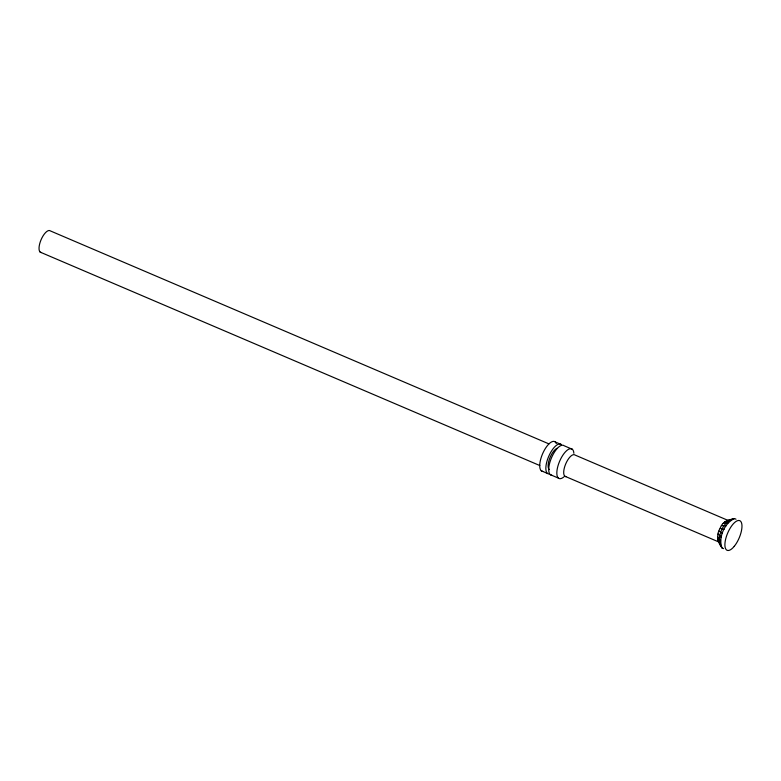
<?xml version="1.0" encoding="UTF-8"?>
<svg xmlns="http://www.w3.org/2000/svg" width="781" height="781" viewBox="0 0 781 781"><rect width="100%" height="100%" fill="white"/><g stroke="black" fill="none" stroke-linecap="round" stroke-linejoin="round"><path stroke-width="1.17" d="M723.587 548.623L722.074 548.028C717.573 542.219 715.913 534.956 720.16 528.278C722.21 521.523 728.507 519.834 734.501 518.584L736.014 519.189M722.074 548.028C717.934 537.933 724.495 522.821 734.501 518.584M732.607 519.014C722.532 522.665 716.587 536.674 721.029 546.456M730.479 520.439L724.836 521.688M728.243 522.753L723.206 523.397M730.957 519.98L726.408 520.644M726.066 525.818L721.605 525.642M724.094 529.401L720.16 528.278M719.789 542.395L564.839 476.234M555.242 441.958L561.354 444.574A16.118 6.248 -66.9 0 0 548.565 456.709A16.118 6.248 -66.9 0 0 548.926 474.018M572.336 449.27L564.224 445.795A16.118 6.248 -66.9 0 0 551.435 457.93A16.118 6.248 -66.9 0 0 551.796 475.238M548.906 443.881L50.414 230.932A11.832 4.588 -66.9 0 0 41.032 239.845A11.832 4.588 -66.9 0 0 41.295 252.556M728.907 520.771L575.07 455.059A11.832 4.588 -66.9 0 0 565.688 463.973A11.832 4.588 -66.9 0 0 565.952 476.674M40.182 252.117L539.788 465.535M541.292 470.806L547.413 473.423M550.273 474.643L558.395 478.109M718.959 531.119L722.464 533.277M718.081 533.989L721.273 537.182M717.602 536.664L720.619 540.833M717.544 538.988L720.531 543.996M717.905 540.794L720.609 544.494M542.815 471.402A16.118 6.248 -66.9 0 1 543.322 452.179A16.118 6.248 -66.9 0 1 556.277 443.54M563.941 476.859A16.118 6.248 -66.9 0 1 556.853 472.036A16.118 6.248 -66.9 0 1 565.317 451.974A16.118 6.248 -66.9 0 1 573.879 453.302M549.258 469.586A11.832 4.588 -66.9 0 1 549.551 458.75A11.832 4.588 -66.9 0 1 556.999 448.284M734.238 546.339A16.118 6.248 -66.9 0 0 740.408 521.064A16.118 6.248 -66.9 0 0 725.666 539.056A16.118 6.248 -66.9 0 0 734.238 546.339"/></g></svg>
